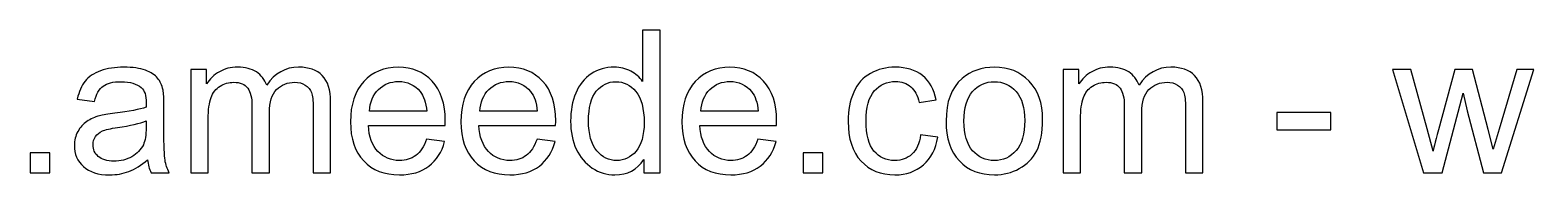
# Model space of a CAD drawing. Header units: millimetres. Extents: x -353 to 643, y -346 to 129.
# Drawn here: x 147.2 to 405.6, y -346.4 to -321.6 of the extents above; entities that cross this region are included whole.
import ezdxf

# ---------------------------------------------------------------- set-up
doc = ezdxf.new("R2010")
doc.units = ezdxf.units.MM
doc.header["$MEASUREMENT"] = 0
doc.layers.add('Layer 1', color=7, linetype='Continuous')

msp = doc.modelspace()

# ---------------------------------------------------------------- linework, layer by layer
at = {"layer": 'Layer 1', "color": 250}
for points, knots in [([(252.6765, -346.0215), (252.6765, -346.0215), (252.6765, -343.7746), (252.6765, -343.7746), (252.6765, -343.7746), (251.5559, -345.5209), (249.9063, -346.3969), (247.7277, -346.3969), (247.7277, -346.3969), (246.317, -346.3969), (245.02, -346.0101), (243.8425, -345.2308), (243.8425, -345.2308), (242.6594, -344.4572), (241.7436, -343.3707), (241.0894, -341.9828), (241.0894, -341.9828), (240.4409, -340.5891), (240.1167, -338.9907), (240.1167, -337.1818), (240.1167, -337.1818), (240.1167, -335.4184), (240.4125, -333.82), (240.9984, -332.3809), (240.9984, -332.3809), (241.59, -330.9474), (242.4717, -329.8439), (243.6491, -329.0816), (243.6491, -329.0816), (244.8209, -328.3137), (246.1406, -327.9326), (247.5912, -327.9326), (247.5912, -327.9326), (248.6606, -327.9326), (249.6105, -328.1601), (250.441, -328.6095), (250.441, -328.6095), (251.2715, -329.0589), (251.9484, -329.6505), (252.4717, -330.3729), (252.4717, -330.3729), (252.4717, -330.3729), (252.4717, -321.5844), (252.4717, -321.5844), (252.4717, -321.5844), (252.4717, -321.5844), (255.4752, -321.5844), (255.4752, -321.5844), (255.4752, -321.5844), (255.4752, -321.5844), (255.4752, -346.0215), (255.4752, -346.0215), (255.4752, -346.0215), (255.4752, -346.0215), (252.6765, -346.0215), (252.6765, -346.0215)], [0, 0, 0, 0, 0.06666667, 0.06666667, 0.06666667, 0.06666667, 0.13333333, 0.13333333, 0.13333333, 0.13333333, 0.2, 0.2, 0.2, 0.2, 0.26666667, 0.26666667, 0.26666667, 0.26666667, 0.33333333, 0.33333333, 0.33333333, 0.33333333, 0.4, 0.4, 0.4, 0.4, 0.46666667, 0.46666667, 0.46666667, 0.46666667, 0.53333333, 0.53333333, 0.53333333, 0.53333333, 0.6, 0.6, 0.6, 0.6, 0.66666667, 0.66666667, 0.66666667, 0.66666667, 0.73333333, 0.73333333, 0.73333333, 0.73333333, 0.8, 0.8, 0.8, 0.8, 0.86666667, 0.86666667, 0.86666667, 0.86666667, 1, 1, 1, 1]), ([(167.4367, -343.8031), (166.3218, -344.753), (165.2467, -345.4185), (164.2172, -345.811), (164.2172, -345.811), (163.1876, -346.2035), (162.084, -346.3969), (160.9009, -346.3969), (160.9009, -346.3969), (158.9554, -346.3969), (157.4594, -345.9248), (156.4128, -344.9748), (156.4128, -344.9748), (155.3661, -344.0306), (154.8428, -342.819), (154.8428, -341.3457), (154.8428, -341.3457), (154.8428, -340.4811), (155.0419, -339.6904), (155.4344, -338.9737), (155.4344, -338.9737), (155.8325, -338.2569), (156.3502, -337.6881), (156.9873, -337.2558), (156.9873, -337.2558), (157.6301, -336.8235), (158.3468, -336.4935), (159.1488, -336.2717), (159.1488, -336.2717), (159.7404, -336.1181), (160.6335, -335.9702), (161.8224, -335.8223), (161.8224, -335.8223), (164.2456, -335.5379), (166.0374, -335.1909), (167.1808, -334.7927), (167.1808, -334.7927), (167.1922, -334.3832), (167.1978, -334.1215), (167.1978, -334.0134), (167.1978, -334.0134), (167.1978, -332.7961), (166.9134, -331.9372), (166.3446, -331.4366), (166.3446, -331.4366), (165.5767, -330.7597), (164.4333, -330.4241), (162.9202, -330.4241), (162.9202, -330.4241), (161.5038, -330.4241), (160.4572, -330.6744), (159.7859, -331.1693), (159.7859, -331.1693), (159.109, -331.6641), (158.6141, -332.5402), (158.2899, -333.803), (158.2899, -333.803), (158.2899, -333.803), (155.3547, -333.3934), (155.3547, -333.3934), (155.3547, -333.3934), (155.6221, -332.1363), (156.0601, -331.1181), (156.6744, -330.3445), (156.6744, -330.3445), (157.2888, -329.5708), (158.1761, -328.9793), (159.3366, -328.5583), (159.3366, -328.5583), (160.4913, -328.1431), (161.8394, -327.9326), (163.3639, -327.9326), (163.3639, -327.9326), (164.877, -327.9326), (166.1114, -328.1089), (167.0613, -328.4673), (167.0613, -328.4673), (168.0056, -328.8257), (168.7052, -329.2694), (169.1489, -329.8098), (169.1489, -329.8098), (169.5926, -330.3501), (169.9055, -331.0327), (170.0875, -331.8576), (170.0875, -331.8576), (170.1842, -332.3695), (170.2354, -333.291), (170.2354, -334.6164), (170.2354, -334.6164), (170.2354, -334.6164), (170.2354, -338.5982), (170.2354, -338.5982), (170.2354, -338.5982), (170.2354, -341.3798), (170.298, -343.1375), (170.4231, -343.8827), (170.4231, -343.8827), (170.5426, -344.6279), (170.7929, -345.3389), (171.1569, -346.0215), (171.1569, -346.0215), (171.1569, -346.0215), (168.017, -346.0215), (168.017, -346.0215), (168.017, -346.0215), (167.7155, -345.3901), (167.5221, -344.6506), (167.4367, -343.8031)], [0, 0, 0, 0, 0.03571429, 0.03571429, 0.03571429, 0.03571429, 0.07142857, 0.07142857, 0.07142857, 0.07142857, 0.10714286, 0.10714286, 0.10714286, 0.10714286, 0.14285714, 0.14285714, 0.14285714, 0.14285714, 0.17857143, 0.17857143, 0.17857143, 0.17857143, 0.21428571, 0.21428571, 0.21428571, 0.21428571, 0.25, 0.25, 0.25, 0.25, 0.28571429, 0.28571429, 0.28571429, 0.28571429, 0.32142857, 0.32142857, 0.32142857, 0.32142857, 0.35714286, 0.35714286, 0.35714286, 0.35714286, 0.39285714, 0.39285714, 0.39285714, 0.39285714, 0.42857143, 0.42857143, 0.42857143, 0.42857143, 0.46428571, 0.46428571, 0.46428571, 0.46428571, 0.5, 0.5, 0.5, 0.5, 0.53571429, 0.53571429, 0.53571429, 0.53571429, 0.57142857, 0.57142857, 0.57142857, 0.57142857, 0.60714286, 0.60714286, 0.60714286, 0.60714286, 0.64285714, 0.64285714, 0.64285714, 0.64285714, 0.67857143, 0.67857143, 0.67857143, 0.67857143, 0.71428571, 0.71428571, 0.71428571, 0.71428571, 0.75, 0.75, 0.75, 0.75, 0.78571429, 0.78571429, 0.78571429, 0.78571429, 0.82142857, 0.82142857, 0.82142857, 0.82142857, 0.85714286, 0.85714286, 0.85714286, 0.85714286, 0.89285714, 0.89285714, 0.89285714, 0.89285714, 0.92857143, 0.92857143, 0.92857143, 0.92857143, 1, 1, 1, 1]), ([(174.8487, -346.0215), (174.8487, -346.0215), (174.8487, -328.308), (174.8487, -328.308), (174.8487, -328.308), (174.8487, -328.308), (177.5449, -328.308), (177.5449, -328.308), (177.5449, -328.308), (177.5449, -328.308), (177.5449, -330.8109), (177.5449, -330.8109), (177.5449, -330.8109), (178.0967, -329.9463), (178.8362, -329.2466), (179.7577, -328.7233), (179.7577, -328.7233), (180.6792, -328.1943), (181.7259, -327.9326), (182.9034, -327.9326), (182.9034, -327.9326), (184.2117, -327.9326), (185.2868, -328.2056), (186.123, -328.746), (186.123, -328.746), (186.9591, -329.2921), (187.5507, -330.0487), (187.892, -331.0271), (187.892, -331.0271), (189.3027, -328.9622), (191.1287, -327.9326), (193.3813, -327.9326), (193.3813, -327.9326), (195.1447, -327.9326), (196.5042, -328.4161), (197.4484, -329.3888), (197.4484, -329.3888), (198.3984, -330.3615), (198.8762, -331.8576), (198.8762, -333.8769), (198.8762, -333.8769), (198.8762, -333.8769), (198.8762, -346.0215), (198.8762, -346.0215), (198.8762, -346.0215), (198.8762, -346.0215), (195.8728, -346.0215), (195.8728, -346.0215), (195.8728, -346.0215), (195.8728, -346.0215), (195.8728, -334.8724), (195.8728, -334.8724), (195.8728, -334.8724), (195.8728, -333.6778), (195.7704, -332.8132), (195.577, -332.2842), (195.577, -332.2842), (195.3836, -331.7552), (195.0309, -331.3342), (194.5132, -331.01), (194.5132, -331.01), (194.0013, -330.6858), (193.3983, -330.5265), (192.71, -330.5265), (192.71, -330.5265), (191.4586, -330.5265), (190.4233, -330.9417), (189.5985, -331.7665), (189.5985, -331.7665), (188.7737, -332.597), (188.3642, -333.9224), (188.3642, -335.7427), (188.3642, -335.7427), (188.3642, -335.7427), (188.3642, -346.0215), (188.3642, -346.0215), (188.3642, -346.0215), (188.3642, -346.0215), (185.3607, -346.0215), (185.3607, -346.0215), (185.3607, -346.0215), (185.3607, -346.0215), (185.3607, -334.5254), (185.3607, -334.5254), (185.3607, -334.5254), (185.3607, -333.1943), (185.1161, -332.1932), (184.6269, -331.5276), (184.6269, -331.5276), (184.1377, -330.8621), (183.3357, -330.5265), (182.2264, -330.5265), (182.2264, -330.5265), (181.3846, -330.5265), (180.6053, -330.7483), (179.8885, -331.192), (179.8885, -331.192), (179.1718, -331.6357), (178.6542, -332.2842), (178.3299, -333.1431), (178.3299, -333.1431), (178.0114, -333.9964), (177.8521, -335.2307), (177.8521, -336.8405), (177.8521, -336.8405), (177.8521, -336.8405), (177.8521, -346.0215), (177.8521, -346.0215), (177.8521, -346.0215), (177.8521, -346.0215), (174.8487, -346.0215), (174.8487, -346.0215)], [0, 0, 0, 0, 0.03448276, 0.03448276, 0.03448276, 0.03448276, 0.06896552, 0.06896552, 0.06896552, 0.06896552, 0.10344828, 0.10344828, 0.10344828, 0.10344828, 0.13793103, 0.13793103, 0.13793103, 0.13793103, 0.17241379, 0.17241379, 0.17241379, 0.17241379, 0.20689655, 0.20689655, 0.20689655, 0.20689655, 0.24137931, 0.24137931, 0.24137931, 0.24137931, 0.27586207, 0.27586207, 0.27586207, 0.27586207, 0.31034483, 0.31034483, 0.31034483, 0.31034483, 0.34482759, 0.34482759, 0.34482759, 0.34482759, 0.37931034, 0.37931034, 0.37931034, 0.37931034, 0.4137931, 0.4137931, 0.4137931, 0.4137931, 0.44827586, 0.44827586, 0.44827586, 0.44827586, 0.48275862, 0.48275862, 0.48275862, 0.48275862, 0.51724138, 0.51724138, 0.51724138, 0.51724138, 0.55172414, 0.55172414, 0.55172414, 0.55172414, 0.5862069, 0.5862069, 0.5862069, 0.5862069, 0.62068966, 0.62068966, 0.62068966, 0.62068966, 0.65517241, 0.65517241, 0.65517241, 0.65517241, 0.68965517, 0.68965517, 0.68965517, 0.68965517, 0.72413793, 0.72413793, 0.72413793, 0.72413793, 0.75862069, 0.75862069, 0.75862069, 0.75862069, 0.79310345, 0.79310345, 0.79310345, 0.79310345, 0.82758621, 0.82758621, 0.82758621, 0.82758621, 0.86206897, 0.86206897, 0.86206897, 0.86206897, 0.89655172, 0.89655172, 0.89655172, 0.89655172, 0.93103448, 0.93103448, 0.93103448, 0.93103448, 1, 1, 1, 1]), ([(215.361, -340.2877), (215.361, -340.2877), (218.4668, -340.6972), (218.4668, -340.6972), (218.4668, -340.6972), (217.9833, -342.5004), (217.0789, -343.9054), (215.7592, -344.9009), (215.7592, -344.9009), (214.4395, -345.8964), (212.7557, -346.3969), (210.7023, -346.3969), (210.7023, -346.3969), (208.1198, -346.3969), (206.072, -345.6006), (204.5589, -344.0078), (204.5589, -344.0078), (203.0458, -342.4208), (202.2892, -340.1853), (202.2892, -337.3127), (202.2892, -337.3127), (202.2892, -334.3434), (203.0514, -332.0339), (204.5816, -330.3956), (204.5816, -330.3956), (206.1118, -328.7517), (208.097, -327.9326), (210.5373, -327.9326), (210.5373, -327.9326), (212.898, -327.9326), (214.8263, -328.7347), (216.3223, -330.3445), (216.3223, -330.3445), (217.8184, -331.9543), (218.5692, -334.2182), (218.5692, -337.1363), (218.5692, -337.1363), (218.5692, -337.3127), (218.5635, -337.58), (218.5522, -337.9327), (218.5522, -337.9327), (218.5522, -337.9327), (205.3609, -337.9327), (205.3609, -337.9327), (205.3609, -337.9327), (205.4747, -339.8724), (206.0208, -341.3628), (207.0105, -342.3923), (207.0105, -342.3923), (207.9946, -343.4219), (209.229, -343.9396), (210.7023, -343.9396), (210.7023, -343.9396), (211.8001, -343.9396), (212.7387, -343.6495), (213.5123, -343.0693), (213.5123, -343.0693), (214.2916, -342.489), (214.9059, -341.5618), (215.361, -340.2877)], [0, 0, 0, 0, 0.0625, 0.0625, 0.0625, 0.0625, 0.125, 0.125, 0.125, 0.125, 0.1875, 0.1875, 0.1875, 0.1875, 0.25, 0.25, 0.25, 0.25, 0.3125, 0.3125, 0.3125, 0.3125, 0.375, 0.375, 0.375, 0.375, 0.4375, 0.4375, 0.4375, 0.4375, 0.5, 0.5, 0.5, 0.5, 0.5625, 0.5625, 0.5625, 0.5625, 0.625, 0.625, 0.625, 0.625, 0.6875, 0.6875, 0.6875, 0.6875, 0.75, 0.75, 0.75, 0.75, 0.8125, 0.8125, 0.8125, 0.8125, 0.875, 0.875, 0.875, 0.875, 1, 1, 1, 1]), ([(234.343, -340.2877), (234.343, -340.2877), (237.4488, -340.6972), (237.4488, -340.6972), (237.4488, -340.6972), (236.9653, -342.5004), (236.0609, -343.9054), (234.7412, -344.9009), (234.7412, -344.9009), (233.4215, -345.8964), (231.7377, -346.3969), (229.6843, -346.3969), (229.6843, -346.3969), (227.1018, -346.3969), (225.054, -345.6006), (223.5409, -344.0078), (223.5409, -344.0078), (222.0278, -342.4208), (221.2712, -340.1853), (221.2712, -337.3127), (221.2712, -337.3127), (221.2712, -334.3434), (222.0334, -332.0339), (223.5636, -330.3956), (223.5636, -330.3956), (225.0938, -328.7517), (227.079, -327.9326), (229.5193, -327.9326), (229.5193, -327.9326), (231.88, -327.9326), (233.8083, -328.7347), (235.3043, -330.3445), (235.3043, -330.3445), (236.8004, -331.9543), (237.5512, -334.2182), (237.5512, -337.1363), (237.5512, -337.1363), (237.5512, -337.3127), (237.5455, -337.58), (237.5342, -337.9327), (237.5342, -337.9327), (237.5342, -337.9327), (224.3429, -337.9327), (224.3429, -337.9327), (224.3429, -337.9327), (224.4567, -339.8724), (225.0028, -341.3628), (225.9925, -342.3923), (225.9925, -342.3923), (226.9766, -343.4219), (228.211, -343.9396), (229.6843, -343.9396), (229.6843, -343.9396), (230.7821, -343.9396), (231.7207, -343.6495), (232.4943, -343.0693), (232.4943, -343.0693), (233.2736, -342.489), (233.8879, -341.5618), (234.343, -340.2877)], [0, 0, 0, 0, 0.0625, 0.0625, 0.0625, 0.0625, 0.125, 0.125, 0.125, 0.125, 0.1875, 0.1875, 0.1875, 0.1875, 0.25, 0.25, 0.25, 0.25, 0.3125, 0.3125, 0.3125, 0.3125, 0.375, 0.375, 0.375, 0.375, 0.4375, 0.4375, 0.4375, 0.4375, 0.5, 0.5, 0.5, 0.5, 0.5625, 0.5625, 0.5625, 0.5625, 0.625, 0.625, 0.625, 0.625, 0.6875, 0.6875, 0.6875, 0.6875, 0.75, 0.75, 0.75, 0.75, 0.8125, 0.8125, 0.8125, 0.8125, 0.875, 0.875, 0.875, 0.875, 1, 1, 1, 1]), ([(272.307, -340.2877), (272.307, -340.2877), (275.4128, -340.6972), (275.4128, -340.6972), (275.4128, -340.6972), (274.9293, -342.5004), (274.0249, -343.9054), (272.7052, -344.9009), (272.7052, -344.9009), (271.3855, -345.8964), (269.7017, -346.3969), (267.6483, -346.3969), (267.6483, -346.3969), (265.0658, -346.3969), (263.018, -345.6006), (261.5049, -344.0078), (261.5049, -344.0078), (259.9918, -342.4208), (259.2352, -340.1853), (259.2352, -337.3127), (259.2352, -337.3127), (259.2352, -334.3434), (259.9974, -332.0339), (261.5276, -330.3956), (261.5276, -330.3956), (263.0578, -328.7517), (265.043, -327.9326), (267.4833, -327.9326), (267.4833, -327.9326), (269.844, -327.9326), (271.7723, -328.7347), (273.2683, -330.3445), (273.2683, -330.3445), (274.7644, -331.9543), (275.5152, -334.2182), (275.5152, -337.1363), (275.5152, -337.1363), (275.5152, -337.3127), (275.5095, -337.58), (275.4982, -337.9327), (275.4982, -337.9327), (275.4982, -337.9327), (262.3069, -337.9327), (262.3069, -337.9327), (262.3069, -337.9327), (262.4207, -339.8724), (262.9668, -341.3628), (263.9565, -342.3923), (263.9565, -342.3923), (264.9406, -343.4219), (266.175, -343.9396), (267.6483, -343.9396), (267.6483, -343.9396), (268.7461, -343.9396), (269.6847, -343.6495), (270.4583, -343.0693), (270.4583, -343.0693), (271.2376, -342.489), (271.8519, -341.5618), (272.307, -340.2877)], [0, 0, 0, 0, 0.0625, 0.0625, 0.0625, 0.0625, 0.125, 0.125, 0.125, 0.125, 0.1875, 0.1875, 0.1875, 0.1875, 0.25, 0.25, 0.25, 0.25, 0.3125, 0.3125, 0.3125, 0.3125, 0.375, 0.375, 0.375, 0.375, 0.4375, 0.4375, 0.4375, 0.4375, 0.5, 0.5, 0.5, 0.5, 0.5625, 0.5625, 0.5625, 0.5625, 0.625, 0.625, 0.625, 0.625, 0.6875, 0.6875, 0.6875, 0.6875, 0.75, 0.75, 0.75, 0.75, 0.8125, 0.8125, 0.8125, 0.8125, 0.875, 0.875, 0.875, 0.875, 1, 1, 1, 1]), ([(300.2595, -339.5368), (300.2595, -339.5368), (303.1947, -339.9464), (303.1947, -339.9464), (303.1947, -339.9464), (302.8705, -341.9657), (302.0514, -343.5414), (300.726, -344.6847), (300.726, -344.6847), (299.4006, -345.8281), (297.7681, -346.3969), (295.8397, -346.3969), (295.8397, -346.3969), (293.4222, -346.3969), (291.4768, -345.6063), (290.0092, -344.0249), (290.0092, -344.0249), (288.5359, -342.4435), (287.8021, -340.1796), (287.8021, -337.233), (287.8021, -337.233), (287.8021, -335.3217), (288.1206, -333.6551), (288.7521, -332.2216), (288.7521, -332.2216), (289.3835, -330.7938), (290.3448, -329.7187), (291.6417, -329.0077), (291.6417, -329.0077), (292.933, -328.291), (294.338, -327.9326), (295.8625, -327.9326), (295.8625, -327.9326), (297.7794, -327.9326), (299.3551, -328.4161), (300.5724, -329.3888), (300.5724, -329.3888), (301.7954, -330.3615), (302.5804, -331.7438), (302.9217, -333.5299), (302.9217, -333.5299), (302.9217, -333.5299), (300.0206, -333.9736), (300.0206, -333.9736), (300.0206, -333.9736), (299.7419, -332.7847), (299.2527, -331.8917), (298.5417, -331.2887), (298.5417, -331.2887), (297.8363, -330.6914), (296.9831, -330.39), (295.9819, -330.39), (295.9819, -330.39), (294.4688, -330.39), (293.2401, -330.9304), (292.2902, -332.0111), (292.2902, -332.0111), (291.3459, -333.0976), (290.8738, -334.8041), (290.8738, -337.1477), (290.8738, -337.1477), (290.8738, -339.5254), (291.3289, -341.249), (292.239, -342.3241), (292.239, -342.3241), (293.1548, -343.3992), (294.3437, -343.9396), (295.8056, -343.9396), (295.8056, -343.9396), (296.9888, -343.9396), (297.9728, -343.5812), (298.7578, -342.8588), (298.7578, -342.8588), (299.5485, -342.1421), (300.0491, -341.0328), (300.2595, -339.5368)], [0, 0, 0, 0, 0.05, 0.05, 0.05, 0.05, 0.1, 0.1, 0.1, 0.1, 0.15, 0.15, 0.15, 0.15, 0.2, 0.2, 0.2, 0.2, 0.25, 0.25, 0.25, 0.25, 0.3, 0.3, 0.3, 0.3, 0.35, 0.35, 0.35, 0.35, 0.4, 0.4, 0.4, 0.4, 0.45, 0.45, 0.45, 0.45, 0.5, 0.5, 0.5, 0.5, 0.55, 0.55, 0.55, 0.55, 0.6, 0.6, 0.6, 0.6, 0.65, 0.65, 0.65, 0.65, 0.7, 0.7, 0.7, 0.7, 0.75, 0.75, 0.75, 0.75, 0.8, 0.8, 0.8, 0.8, 0.85, 0.85, 0.85, 0.85, 0.9, 0.9, 0.9, 0.9, 1, 1, 1, 1]), ([(304.6282, -337.1648), (304.6282, -333.894), (305.5383, -331.4707), (307.3643, -329.8951), (307.3643, -329.8951), (308.8831, -328.5868), (310.7431, -327.9326), (312.9332, -327.9326), (312.9332, -327.9326), (315.3621, -327.9326), (317.353, -328.729), (318.9002, -330.3217), (318.9002, -330.3217), (320.4418, -331.9087), (321.2154, -334.1101), (321.2154, -336.9145), (321.2154, -336.9145), (321.2154, -339.1898), (320.8741, -340.9759), (320.1915, -342.2786), (320.1915, -342.2786), (319.5089, -343.5812), (318.5134, -344.5937), (317.2051, -345.3161), (317.2051, -345.3161), (315.9025, -346.0386), (314.4747, -346.3969), (312.9332, -346.3969), (312.9332, -346.3969), (310.453, -346.3969), (308.4507, -345.6063), (306.9206, -344.0192), (306.9206, -344.0192), (305.3904, -342.4322), (304.6282, -340.1455), (304.6282, -337.1648)], [0, 0, 0, 0, 0.1, 0.1, 0.1, 0.1, 0.2, 0.2, 0.2, 0.2, 0.3, 0.3, 0.3, 0.3, 0.4, 0.4, 0.4, 0.4, 0.5, 0.5, 0.5, 0.5, 0.6, 0.6, 0.6, 0.6, 0.7, 0.7, 0.7, 0.7, 0.8, 0.8, 0.8, 0.8, 1, 1, 1, 1]), ([(324.7365, -346.0215), (324.7365, -346.0215), (324.7365, -328.308), (324.7365, -328.308), (324.7365, -328.308), (324.7365, -328.308), (327.4327, -328.308), (327.4327, -328.308), (327.4327, -328.308), (327.4327, -328.308), (327.4327, -330.8109), (327.4327, -330.8109), (327.4327, -330.8109), (327.9845, -329.9463), (328.724, -329.2466), (329.6455, -328.7233), (329.6455, -328.7233), (330.567, -328.1943), (331.6137, -327.9326), (332.7912, -327.9326), (332.7912, -327.9326), (334.0995, -327.9326), (335.1746, -328.2056), (336.0108, -328.746), (336.0108, -328.746), (336.8469, -329.2921), (337.4385, -330.0487), (337.7798, -331.0271), (337.7798, -331.0271), (339.1905, -328.9622), (341.0165, -327.9326), (343.2691, -327.9326), (343.2691, -327.9326), (345.0325, -327.9326), (346.392, -328.4161), (347.3362, -329.3888), (347.3362, -329.3888), (348.2862, -330.3615), (348.764, -331.8576), (348.764, -333.8769), (348.764, -333.8769), (348.764, -333.8769), (348.764, -346.0215), (348.764, -346.0215), (348.764, -346.0215), (348.764, -346.0215), (345.7606, -346.0215), (345.7606, -346.0215), (345.7606, -346.0215), (345.7606, -346.0215), (345.7606, -334.8724), (345.7606, -334.8724), (345.7606, -334.8724), (345.7606, -333.6778), (345.6582, -332.8132), (345.4648, -332.2842), (345.4648, -332.2842), (345.2714, -331.7552), (344.9187, -331.3342), (344.401, -331.01), (344.401, -331.01), (343.8891, -330.6858), (343.2861, -330.5265), (342.5978, -330.5265), (342.5978, -330.5265), (341.3464, -330.5265), (340.3111, -330.9417), (339.4863, -331.7665), (339.4863, -331.7665), (338.6615, -332.597), (338.252, -333.9224), (338.252, -335.7427), (338.252, -335.7427), (338.252, -335.7427), (338.252, -346.0215), (338.252, -346.0215), (338.252, -346.0215), (338.252, -346.0215), (335.2485, -346.0215), (335.2485, -346.0215), (335.2485, -346.0215), (335.2485, -346.0215), (335.2485, -334.5254), (335.2485, -334.5254), (335.2485, -334.5254), (335.2485, -333.1943), (335.0039, -332.1932), (334.5147, -331.5276), (334.5147, -331.5276), (334.0255, -330.8621), (333.2235, -330.5265), (332.1142, -330.5265), (332.1142, -330.5265), (331.2724, -330.5265), (330.4931, -330.7483), (329.7763, -331.192), (329.7763, -331.192), (329.0596, -331.6357), (328.542, -332.2842), (328.2177, -333.1431), (328.2177, -333.1431), (327.8992, -333.9964), (327.7399, -335.2307), (327.7399, -336.8405), (327.7399, -336.8405), (327.7399, -336.8405), (327.7399, -346.0215), (327.7399, -346.0215), (327.7399, -346.0215), (327.7399, -346.0215), (324.7365, -346.0215), (324.7365, -346.0215)], [0, 0, 0, 0, 0.03448276, 0.03448276, 0.03448276, 0.03448276, 0.06896552, 0.06896552, 0.06896552, 0.06896552, 0.10344828, 0.10344828, 0.10344828, 0.10344828, 0.13793103, 0.13793103, 0.13793103, 0.13793103, 0.17241379, 0.17241379, 0.17241379, 0.17241379, 0.20689655, 0.20689655, 0.20689655, 0.20689655, 0.24137931, 0.24137931, 0.24137931, 0.24137931, 0.27586207, 0.27586207, 0.27586207, 0.27586207, 0.31034483, 0.31034483, 0.31034483, 0.31034483, 0.34482759, 0.34482759, 0.34482759, 0.34482759, 0.37931034, 0.37931034, 0.37931034, 0.37931034, 0.4137931, 0.4137931, 0.4137931, 0.4137931, 0.44827586, 0.44827586, 0.44827586, 0.44827586, 0.48275862, 0.48275862, 0.48275862, 0.48275862, 0.51724138, 0.51724138, 0.51724138, 0.51724138, 0.55172414, 0.55172414, 0.55172414, 0.55172414, 0.5862069, 0.5862069, 0.5862069, 0.5862069, 0.62068966, 0.62068966, 0.62068966, 0.62068966, 0.65517241, 0.65517241, 0.65517241, 0.65517241, 0.68965517, 0.68965517, 0.68965517, 0.68965517, 0.72413793, 0.72413793, 0.72413793, 0.72413793, 0.75862069, 0.75862069, 0.75862069, 0.75862069, 0.79310345, 0.79310345, 0.79310345, 0.79310345, 0.82758621, 0.82758621, 0.82758621, 0.82758621, 0.86206897, 0.86206897, 0.86206897, 0.86206897, 0.89655172, 0.89655172, 0.89655172, 0.89655172, 0.93103448, 0.93103448, 0.93103448, 0.93103448, 1, 1, 1, 1]), ([(205.5316, -335.4753), (205.5316, -335.4753), (215.3951, -335.4753), (215.3951, -335.4753), (215.3951, -335.4753), (215.2643, -333.985), (214.8832, -332.8701), (214.2632, -332.1249), (214.2632, -332.1249), (213.3132, -330.9702), (212.0731, -330.39), (210.5544, -330.39), (210.5544, -330.39), (209.1778, -330.39), (208.023, -330.8507), (207.0845, -331.7722), (207.0845, -331.7722), (206.1516, -332.6937), (205.6339, -333.9281), (205.5316, -335.4753)], [0, 0, 0, 0, 0.16666667, 0.16666667, 0.16666667, 0.16666667, 0.33333333, 0.33333333, 0.33333333, 0.33333333, 0.5, 0.5, 0.5, 0.5, 0.66666667, 0.66666667, 0.66666667, 0.66666667, 1, 1, 1, 1]), ([(224.5136, -335.4753), (224.5136, -335.4753), (234.3771, -335.4753), (234.3771, -335.4753), (234.3771, -335.4753), (234.2463, -333.985), (233.8652, -332.8701), (233.2452, -332.1249), (233.2452, -332.1249), (232.2952, -330.9702), (231.0551, -330.39), (229.5364, -330.39), (229.5364, -330.39), (228.1598, -330.39), (227.005, -330.8507), (226.0665, -331.7722), (226.0665, -331.7722), (225.1336, -332.6937), (224.6159, -333.9281), (224.5136, -335.4753)], [0, 0, 0, 0, 0.16666667, 0.16666667, 0.16666667, 0.16666667, 0.33333333, 0.33333333, 0.33333333, 0.33333333, 0.5, 0.5, 0.5, 0.5, 0.66666667, 0.66666667, 0.66666667, 0.66666667, 1, 1, 1, 1]), ([(243.1884, -337.1875), (243.1884, -339.4515), (243.6662, -341.1409), (244.6275, -342.2615), (244.6275, -342.2615), (245.5832, -343.3821), (246.7152, -343.9396), (248.0178, -343.9396), (248.0178, -343.9396), (249.3318, -343.9396), (250.4467, -343.4049), (251.3682, -342.3355), (251.3682, -342.3355), (252.284, -341.2661), (252.7448, -339.6335), (252.7448, -337.4378), (252.7448, -337.4378), (252.7448, -335.026), (252.2783, -333.2512), (251.3398, -332.1192), (251.3398, -332.1192), (250.4069, -330.9872), (249.2522, -330.4241), (247.8813, -330.4241), (247.8813, -330.4241), (246.5445, -330.4241), (245.4296, -330.9645), (244.5308, -332.051), (244.5308, -332.051), (243.6378, -333.1374), (243.1884, -334.8496), (243.1884, -337.1875)], [0, 0, 0, 0, 0.11111111, 0.11111111, 0.11111111, 0.11111111, 0.22222222, 0.22222222, 0.22222222, 0.22222222, 0.33333333, 0.33333333, 0.33333333, 0.33333333, 0.44444444, 0.44444444, 0.44444444, 0.44444444, 0.55555556, 0.55555556, 0.55555556, 0.55555556, 0.66666667, 0.66666667, 0.66666667, 0.66666667, 0.77777778, 0.77777778, 0.77777778, 0.77777778, 1, 1, 1, 1]), ([(262.4776, -335.4753), (262.4776, -335.4753), (272.3411, -335.4753), (272.3411, -335.4753), (272.3411, -335.4753), (272.2103, -333.985), (271.8292, -332.8701), (271.2092, -332.1249), (271.2092, -332.1249), (270.2592, -330.9702), (269.0191, -330.39), (267.5004, -330.39), (267.5004, -330.39), (266.1238, -330.39), (264.969, -330.8507), (264.0305, -331.7722), (264.0305, -331.7722), (263.0976, -332.6937), (262.5799, -333.9281), (262.4776, -335.4753)], [0, 0, 0, 0, 0.16666667, 0.16666667, 0.16666667, 0.16666667, 0.33333333, 0.33333333, 0.33333333, 0.33333333, 0.5, 0.5, 0.5, 0.5, 0.66666667, 0.66666667, 0.66666667, 0.66666667, 1, 1, 1, 1]), ([(307.6999, -337.1705), (307.6999, -339.4344), (308.1948, -341.1295), (309.1845, -342.2501), (309.1845, -342.2501), (310.18, -343.3764), (311.4257, -343.9396), (312.9332, -343.9396), (312.9332, -343.9396), (314.4235, -343.9396), (315.6636, -343.3764), (316.659, -342.2444), (316.659, -342.2444), (317.6488, -341.1125), (318.1437, -339.3889), (318.1437, -337.0738), (318.1437, -337.0738), (318.1437, -334.8894), (317.6431, -333.2341), (316.6476, -332.1135), (316.6476, -332.1135), (315.6522, -330.9872), (314.4121, -330.4241), (312.9332, -330.4241), (312.9332, -330.4241), (311.4257, -330.4241), (310.18, -330.9815), (309.1845, -332.1021), (309.1845, -332.1021), (308.1948, -333.2228), (307.6999, -334.9122), (307.6999, -337.1705)], [0, 0, 0, 0, 0.11111111, 0.11111111, 0.11111111, 0.11111111, 0.22222222, 0.22222222, 0.22222222, 0.22222222, 0.33333333, 0.33333333, 0.33333333, 0.33333333, 0.44444444, 0.44444444, 0.44444444, 0.44444444, 0.55555556, 0.55555556, 0.55555556, 0.55555556, 0.66666667, 0.66666667, 0.66666667, 0.66666667, 0.77777778, 0.77777778, 0.77777778, 0.77777778, 1, 1, 1, 1]), ([(386.6825, -346.0215), (386.6825, -346.0215), (381.3298, -328.308), (381.3298, -328.308), (381.3298, -328.308), (381.3298, -328.308), (384.4698, -328.308), (384.4698, -328.308), (384.4698, -328.308), (384.4698, -328.308), (387.2969, -338.53), (387.2969, -338.53), (387.2969, -338.53), (387.2969, -338.53), (388.298, -342.3355), (388.298, -342.3355), (388.298, -342.3355), (388.3379, -342.1477), (388.645, -340.9304), (389.2139, -338.6836), (389.2139, -338.6836), (389.2139, -338.6836), (392.0182, -328.308), (392.0182, -328.308), (392.0182, -328.308), (392.0182, -328.308), (395.0956, -328.308), (395.0956, -328.308), (395.0956, -328.308), (395.0956, -328.308), (397.7634, -338.5925), (397.7634, -338.5925), (397.7634, -338.5925), (397.7634, -338.5925), (398.6337, -341.9657), (398.6337, -341.9657), (398.6337, -341.9657), (398.6337, -341.9657), (399.6519, -338.547), (399.6519, -338.547), (399.6519, -338.547), (399.6519, -338.547), (402.7123, -328.308), (402.7123, -328.308), (402.7123, -328.308), (402.7123, -328.308), (405.6304, -328.308), (405.6304, -328.308), (405.6304, -328.308), (405.6304, -328.308), (400.0729, -346.0215), (400.0729, -346.0215), (400.0729, -346.0215), (400.0729, -346.0215), (396.9671, -346.0215), (396.9671, -346.0215), (396.9671, -346.0215), (396.9671, -346.0215), (394.157, -335.4241), (394.157, -335.4241), (394.157, -335.4241), (394.157, -335.4241), (393.446, -332.3923), (393.446, -332.3923), (393.446, -332.3923), (393.446, -332.3923), (389.8623, -346.0215), (389.8623, -346.0215), (389.8623, -346.0215), (389.8623, -346.0215), (386.6825, -346.0215), (386.6825, -346.0215)], [0, 0, 0, 0, 0.05263158, 0.05263158, 0.05263158, 0.05263158, 0.10526316, 0.10526316, 0.10526316, 0.10526316, 0.15789474, 0.15789474, 0.15789474, 0.15789474, 0.21052632, 0.21052632, 0.21052632, 0.21052632, 0.26315789, 0.26315789, 0.26315789, 0.26315789, 0.31578947, 0.31578947, 0.31578947, 0.31578947, 0.36842105, 0.36842105, 0.36842105, 0.36842105, 0.42105263, 0.42105263, 0.42105263, 0.42105263, 0.47368421, 0.47368421, 0.47368421, 0.47368421, 0.52631579, 0.52631579, 0.52631579, 0.52631579, 0.57894737, 0.57894737, 0.57894737, 0.57894737, 0.63157895, 0.63157895, 0.63157895, 0.63157895, 0.68421053, 0.68421053, 0.68421053, 0.68421053, 0.73684211, 0.73684211, 0.73684211, 0.73684211, 0.78947368, 0.78947368, 0.78947368, 0.78947368, 0.84210526, 0.84210526, 0.84210526, 0.84210526, 0.89473684, 0.89473684, 0.89473684, 0.89473684, 1, 1, 1, 1]), ([(361.4547, -338.6836), (361.4547, -338.6836), (361.4547, -335.6801), (361.4547, -335.6801), (361.4547, -335.6801), (361.4547, -335.6801), (370.7381, -335.6801), (370.7381, -335.6801), (370.7381, -335.6801), (370.7381, -335.6801), (370.7381, -338.6836), (370.7381, -338.6836), (370.7381, -338.6836), (370.7381, -338.6836), (361.4547, -338.6836), (361.4547, -338.6836)], [0, 0, 0, 0, 0.2, 0.2, 0.2, 0.2, 0.4, 0.4, 0.4, 0.4, 0.6, 0.6, 0.6, 0.6, 1, 1, 1, 1]), ([(167.1978, -337.1477), (166.1057, -337.5914), (164.4674, -337.9668), (162.2831, -338.274), (162.2831, -338.274), (161.0431, -338.4503), (160.1671, -338.6494), (159.6551, -338.8713), (159.6551, -338.8713), (159.1432, -339.0931), (158.7507, -339.4173), (158.4719, -339.8383), (158.4719, -339.8383), (158.1932, -340.2649), (158.051, -340.737), (158.051, -341.2604), (158.051, -341.2604), (158.051, -342.051), (158.3525, -342.7166), (158.9611, -343.2456), (158.9611, -343.2456), (159.5698, -343.7746), (160.4572, -344.042), (161.6233, -344.042), (161.6233, -344.042), (162.778, -344.042), (163.8076, -343.7917), (164.712, -343.2854), (164.712, -343.2854), (165.6108, -342.7848), (166.2763, -342.0966), (166.6973, -341.2262), (166.6973, -341.2262), (167.0215, -340.5493), (167.1808, -339.5539), (167.1808, -338.2399), (167.1808, -338.2399), (167.1808, -338.2399), (167.1978, -337.1477), (167.1978, -337.1477)], [0, 0, 0, 0, 0.09090909, 0.09090909, 0.09090909, 0.09090909, 0.18181818, 0.18181818, 0.18181818, 0.18181818, 0.27272727, 0.27272727, 0.27272727, 0.27272727, 0.36363636, 0.36363636, 0.36363636, 0.36363636, 0.45454545, 0.45454545, 0.45454545, 0.45454545, 0.54545455, 0.54545455, 0.54545455, 0.54545455, 0.63636364, 0.63636364, 0.63636364, 0.63636364, 0.72727273, 0.72727273, 0.72727273, 0.72727273, 0.81818182, 0.81818182, 0.81818182, 0.81818182, 1, 1, 1, 1]), ([(147.2374, -346.0215), (147.2374, -346.0215), (147.2374, -342.6085), (147.2374, -342.6085), (147.2374, -342.6085), (147.2374, -342.6085), (150.6504, -342.6085), (150.6504, -342.6085), (150.6504, -342.6085), (150.6504, -342.6085), (150.6504, -346.0215), (150.6504, -346.0215), (150.6504, -346.0215), (150.6504, -346.0215), (147.2374, -346.0215), (147.2374, -346.0215)], [0, 0, 0, 0, 0.2, 0.2, 0.2, 0.2, 0.4, 0.4, 0.4, 0.4, 0.6, 0.6, 0.6, 0.6, 1, 1, 1, 1]), ([(280.0602, -346.0215), (280.0602, -346.0215), (280.0602, -342.6085), (280.0602, -342.6085), (280.0602, -342.6085), (280.0602, -342.6085), (283.4732, -342.6085), (283.4732, -342.6085), (283.4732, -342.6085), (283.4732, -342.6085), (283.4732, -346.0215), (283.4732, -346.0215), (283.4732, -346.0215), (283.4732, -346.0215), (280.0602, -346.0215), (280.0602, -346.0215)], [0, 0, 0, 0, 0.2, 0.2, 0.2, 0.2, 0.4, 0.4, 0.4, 0.4, 0.6, 0.6, 0.6, 0.6, 1, 1, 1, 1])]:
    msp.add_open_spline(points, degree=3, knots=knots, dxfattribs=at)

doc.saveas('drawing.dxf')
